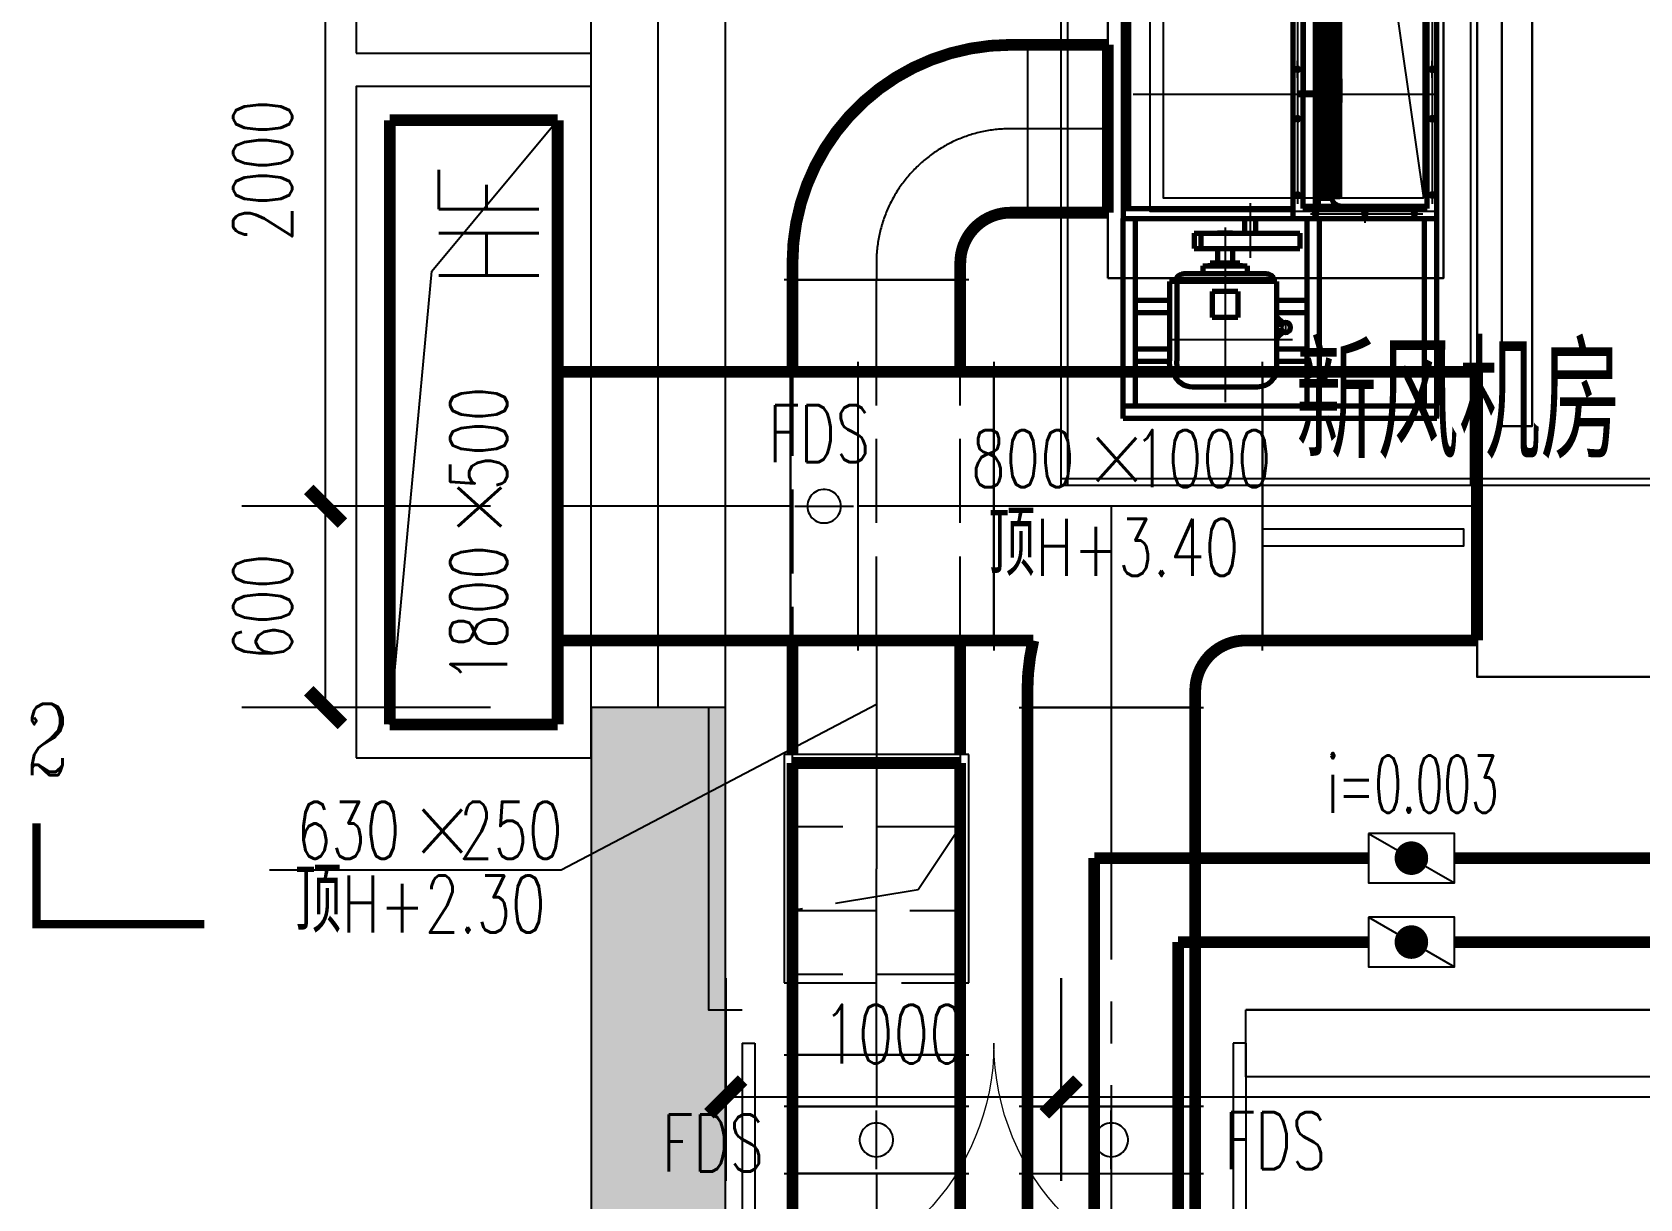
# Model space of a CAD drawing. Extents: x -778003 to -147913, y -2164908 to -814216.
# Drawn here: x -419027 to -414237, y -1284298 to -1280822 of the extents above; entities that cross this region are included whole.
import ezdxf

# ---------------------------------------------------------------- set-up
doc = ezdxf.new("R2010")
doc.units = 0
doc.header["$LTSCALE"] = 1000
doc.header["$MEASUREMENT"] = 0
for name, pattern in [('ACISOTGL', [3, 2, -1]), ('CENTER2', [1.125, 0.75, -0.125, 0.125, -0.125]), ('DASH', [0.35, 0.25, -0.1]), ('EB_DASHDOT', [39, 30, -3, 3, -3])]:
    doc.linetypes.add(name, pattern=pattern)
doc.layers.get('0').update_dxf_attribs({"linetype": 'CONTINUOUS'})
for name, color, linetype in [('00-风量计算', 6, 'CONTINUOUS'), ('02-TEXT_房间', 7, 'CONTINUOUS'), ('A-TECH_结构', 21, 'CONTINUOUS'), ('A_STR-砌块墙', 121, 'CONTINUOUS'), ('DIM-空冷热供水', 3, 'CONTINUOUS'), ('DOOR_FIRE', 220, 'CONTINUOUS'), ('DUCT-回风中心线', 5, 'CENTER2'), ('DUCT-回风标注', 3, 'CONTINUOUS'), ('DUCT-回风法兰', 2, 'CONTINUOUS'), ('DUCT-回风管', 6, 'CONTINUOUS'), ('DUCT-回风管立管', 6, 'CONTINUOUS'), ('DUCT-回风管端线', 2, 'CONTINUOUS'), ('DUCT-回风阀门', 7, 'CONTINUOUS'), ('DUCT-新风中心线', 5, 'CENTER2'), ('DUCT-新风标注', 3, 'CONTINUOUS'), ('DUCT-新风法兰', 2, 'CONTINUOUS'), ('DUCT-新风管', 3, 'CONTINUOUS'), ('DUCT-新风管端线', 2, 'CONTINUOUS'), ('DUCT-新风阀门', 7, 'CONTINUOUS'), ('EQ-空气机组', 7, 'CONTINUOUS'), ('H-公共文字', 7, 'CONTINUOUS'), ('Hvac-Hide', 8, 'DASH'), ('PIPE-空冷（热）供水', 3, 'CONTINUOUS'), ('PIPE-空冷（热）回水', 2, 'DASH'), ('TH_DIM', 3, 'CONTINUOUS'), ('VALVE-空冷热供水', 7, 'CONTINUOUS'), ('VALVE-空冷热回水', 7, 'CONTINUOUS'), ('静压箱', 7, 'CONTINUOUS')]:
    doc.layers.add(name, color=color, linetype=linetype)
for name, color, linetype, lineweight in [('CAXA0', 7, 'CONTINUOUS', 70), ('CAXA1', 1, 'EB_DASHDOT', 25), ('粗实线层', 7, 'CONTINUOUS', 30), ('细实线层', 5, 'CONTINUOUS', 15)]:
    doc.layers.add(name, color=color, linetype=linetype, lineweight=lineweight)
doc.styles.add('_TCH_DIM', font='SIMPLEX', dxfattribs={"bigfont": 'GBCBIG'})
doc.styles.add('_TCH_DIM_T3', font='SIMPLEX', dxfattribs={"width": 0.705882, "bigfont": 'GBCBIG'})
doc.styles.add('_TCH_LABEL', font='COMPLEX', dxfattribs={"bigfont": 'GBCBIG'})
doc.styles.add('_TCH_SPACE', font='SIMPLEX', dxfattribs={"bigfont": 'GBCBIG'})
doc.styles.add('_THVAC_DIM', font='SIMPLEX', dxfattribs={"width": 0.8, "height": 3.5, "bigfont": 'HZTXT'})
doc.dimstyles.new('_TCH_ARCH&&100', dxfattribs={"dimtxt": 297.5, "dimasz": 100, "dimexe": 250, "dimexo": 300, "dimgap": 126.25, "dimtad": 1, "dimdec": 0, "dimzin": 0, "dimdsep": 46, "dimtxsty": '_TCH_DIM_T3', "dimblk": 'ARCHTICK', "dimcen": 0.09, "dimclrt": 7, "dimazin": 2, "dimtfac": 1, "dimtdec": 0, "dimtix": 1, "dimtmove": 2, "dimatfit": 3, "dimfxl": 0, "dimtolj": 1, "dimtzin": 0, "dimarcsym": 0})

# ---------------------------------------------------------------- blocks, each defined once
blk = doc.blocks.new('$DorLib2D$00000002')
for p, q in [((-0.5, 0), (-0.5, 0.4875)), ((-0.475, 0.4875), (-0.5, 0.4875)), ((-0.475, 0), (-0.475, 0.4875)), ((0.475, 0), (0.475, 0.4875)), ((0.475, 0.4875), (0.5, 0.4875)), ((0.5, 0), (0.5, 0.4875)), ((-0.5, 0), (-0.475, 0)), ((0.5, 0), (0.475, 0))]:
    blk.add_line(p, q)
at = {"lineweight": 13}
for centre, start, end in [((-0.4875, 0), 0, 88.5307), ((0.4875, 0), 91.4693, 180)]:
    blk.add_arc(centre, 0.4875, start, end, dxfattribs=at)
blk = doc.blocks.new('A$C3E7E231D')
h = blk.add_hatch(color=16)
h.dxf.hatch_style = 1
h.paths.add_polyline_path([(-8000, -8544.6), (-7600, -8544.6), (-7600, -5644.6), (-8000, -5644.6)])
edge = h.paths.add_edge_path()
edge.add_line((-9066.4, -744.6), (-7600, -744.6))
edge.add_line((-7600, -744.6), (-7600, -2444.6))
edge.add_line((-7600, -2444.6), (-8000, -2444.6))
edge.add_line((-8000, -2444.6), (-8000, -1144.6))
edge.add_line((-8000, -1144.6), (-9066.4, -1144.6))
edge.add_line((-9066.4, -1144.6), (-9066.4, -744.6))
at = {"color": 141}
for points in [[(-6050, -6544.6), (0, -6544.6), (0, 0), (-7650, -219.7), (-7650, -2444.6)], [(-7650, -5644.6), (-7650, -6544.6), (-7550, -6544.6)]]:
    blk.add_lwpolyline(points, dxfattribs=at)
blk.add_lwpolyline([(-8000, -8544.6), (-7600, -8544.6), (-7600, -5644.6), (-8000, -5644.6)], close=True, dxfattribs=at)
at = {"layer": 'A-TECH_结构'}
for points in [[(-8700, -3694.6), (-8000, -3694.6), (-8000, -1144.6), (-8700, -1144.6)], [(-8699.9, -5794.6), (-7999.9, -5794.6), (-7999.9, -3794.6), (-8699.9, -3794.6)]]:
    blk.add_lwpolyline(points, close=True, dxfattribs=at)
at = {"layer": 'A_STR-砌块墙'}
for p, q in [((-8000, -5644.6), (-8000, -2444.6)), ((-7600, -5644.6), (-7600, -2444.6)), ((0, -6544.6), (-6050, -6544.6)), ((-6050, -6744.6), (-6050, -6544.6)), ((0, -6744.6), (-6050, -6744.6))]:
    blk.add_line(p, q, dxfattribs=at)
at = {"layer": 'A_STR-砌块墙', "color": 46}
blk.add_line((-7800, -5644.6), (-7800, -2444.6), dxfattribs=at)
at = {"layer": 'DOOR_FIRE', "xscale": -1500, "yscale": 1500, "zscale": -1500, "rotation": 180.0000000431111}
blk.add_blockref('$DorLib2D$00000002', (-6800, -6644.6), dxfattribs=at)
at = {"layer": '02-TEXT_房间', "style": '_TCH_SPACE', "width": 0.705882}
blk.add_text('HF', height=297.5, rotation=90, dxfattribs=at).set_placement((-8156.4, -4393.4))
at = {"layer": '02-TEXT_房间', "style": '_TCH_SPACE'}
blk.add_text('新风机房', height=337.59, dxfattribs=at).set_placement((-5901.6, -4903.3))
blk = doc.blocks.new('A$C1B5F37FD')
for p, q in [((-4480, 0), (-4480, -2140)), ((-4480, 0), (-4460, 0)), ((-4460, 0), (-4460, -2140)), ((-4460, -20), (-4460, 0)), ((-4460, 0), (-4060, 0)), ((-4060, -20), (-4060, 0)), ((-4060, -20), (-4060, 0)), ((-4060, 0), (-3360, 0)), ((-3360, -20), (-3360, 0)), ((-3360, -20), (-3360, 0)), ((-3360, 0), (-2860, 0)), ((-2860, -20), (-2860, 0)), ((-2860, -20), (-2860, 0)), ((-2860, 0), (-2460, 0)), ((-2460, -20), (-2460, 0)), ((-2460, 0), (-2460, -2140)), ((-2460, 0), (-2440, 0)), ((-2440, 0), (-2440, -2140)), ((-2440, 0), (-2440, -2140)), ((-2440, 0), (-2420, 0)), ((-2420, 0), (-2420, -2140)), ((-2420, -20), (-2420, 0)), ((-2420, 0), (-1220, 0)), ((-1220, -20), (-1220, 0)), ((-1220, -20), (-1220, 0)), ((-1220, 0), (-20, 0)), ((-20, -20), (-20, 0)), ((-20, 0), (-20, -2140)), ((-20, 0), (0, 0)), ((0, 0), (0, -2140)), ((-4480, -20), (-4460, -20)), ((-4460, -20), (-4060, -20)), ((-4384, -25), (-4430, -518)), ((-4384, -518), (-4430, -25)), ((-4060, -20), (-3360, -20)), ((-3910, -63.4), (-3910, -25)), ((-3910, -25), (-3668.4, -25)), ((-3668.4, -25), (-3668.4, -63.4)), ((-3360, -20), (-2860, -20)), ((-2860, -20), (-2460, -20)), ((-2460, -20), (-2440, -20)), ((-2440, -20), (-2420, -20)), ((-2420, -20), (-1220, -20)), ((-1220, -20), (-20, -20)), ((-20, -20), (0, -20)), ((-3668.4, -63.4), (-3910, -2074.6)), ((-3668.4, -2074.6), (-3910, -63.4)), ((-2324.7, -1963), (-2324.7, -48)), ((-2324.7, -73), (-2164.7, -73)), ((-2164.7, -73), (-2324.7, -1938)), ((-2164.7, -1938), (-2324.7, -73)), ((-2164.7, -1963), (-2164.7, -48)), ((-2164.7, -1963), (-2164.7, -48)), ((-1950.4, -165.5), (-2003.8, -118.4)), ((-1950.4, -165.5), (-2025.7, -165.5)), ((-1950.4, -165.5), (-2003.8, -212.5)), ((-4384, -518), (-4430, -1011)), ((-4384, -1011), (-4430, -518)), ((-4384, -1011), (-4430, -1504)), ((-4384, -1504), (-4430, -1011)), ((-4384, -1504), (-4430, -1997)), ((-4384, -1997), (-4430, -1504)), ((-2324.7, -1938), (-2164.7, -1938)), ((-2295.1, -1938), (-2295.1, -2048.9)), ((-2276.9, -1938), (-2276.9, -2048.9)), ((-2212.5, -1938), (-2212.5, -2048.9)), ((-2194.3, -1938), (-2194.3, -2048.9)), ((-3910, -2074.6), (-3910, -2113)), ((-3668.4, -2113), (-3668.4, -2074.6)), ((-2309, -2070), (-2309, -2240)), ((-2263, -2070), (-2263, -2240)), ((-2226.4, -2070), (-2226.4, -2240)), ((-2180.4, -2070), (-2180.4, -2240)), ((-4480, -2120), (-4460, -2120)), ((-4480, -2140), (-4460, -2140)), ((-4460, -2120), (-4060, -2120)), ((-4460, -2120), (-4460, -2140)), ((-4460, -2140), (-4060, -2140)), ((-4060, -2120), (-4060, -2140)), ((-4060, -2120), (-3360, -2120)), ((-4060, -2120), (-4060, -2140)), ((-4060, -2140), (-3360, -2140)), ((-3910, -2113), (-3668.4, -2113)), ((-3360, -2120), (-3360, -2140)), ((-3360, -2120), (-2860, -2120)), ((-3360, -2120), (-3360, -2140)), ((-3360, -2140), (-2860, -2140)), ((-2860, -2120), (-2860, -2140)), ((-2860, -2120), (-2460, -2120)), ((-2860, -2120), (-2860, -2140)), ((-2860, -2140), (-2460, -2140)), ((-2460, -2120), (-2460, -2140)), ((-2460, -2120), (-2440, -2120)), ((-2460, -2140), (-2440, -2140)), ((-2440, -2120), (-2420, -2120)), ((-2440, -2140), (-2420, -2140)), ((-2420, -2120), (-1220, -2120)), ((-2420, -2120), (-2420, -2140)), ((-2420, -2140), (-1220, -2140)), ((-1220, -2120), (-1220, -2140)), ((-1220, -2120), (-20, -2120)), ((-1220, -2120), (-1220, -2140)), ((-1220, -2140), (-20, -2140)), ((-20, -2120), (-20, -2140)), ((-20, -2120), (0, -2120)), ((-20, -2140), (0, -2140)), ((-2309, -2240), (-2263, -2240)), ((-2226.4, -2240), (-2180.4, -2240))]:
    blk.add_line(p, q)
at = {"linetype": 'ACISOTGL', "ltscale": 80}
for p, q in [((-4460, -20), (-4460, -2120)), ((-4060, -20), (-4060, -2120)), ((-4060, -20), (-4060, -2120)), ((-3360, -20), (-3360, -2120)), ((-3360, -20), (-3360, -2120)), ((-2860, -20), (-2860, -2120)), ((-2860, -20), (-2860, -2120)), ((-2460, -20), (-2460, -2120)), ((-2420, -20), (-2420, -2120)), ((-1220, -20), (-1220, -2120)), ((-1220, -20), (-1220, -2120)), ((-20, -20), (-20, -2120))]:
    blk.add_line(p, q, dxfattribs=at)
at = {"color": 4}
for p, q in [((-305, -507.5), (-985.1, -621)), ((-985.1, -621), (-1080, -1282.5))]:
    blk.add_line(p, q, dxfattribs=at)
at = {"lineweight": 70}
for p, q in [((-185.3, -603), (-185.3, -1344.4)), ((-201.5, -632.4), (-201.5, -1315)), ((-770.4, -1903.2), (-770.4, -1344.4)), ((-733.6, -1903.2), (-733.6, -1344.4)), ((-222.1, -1903.2), (-222.1, -1344.4)), ((-185.3, -1940), (-185.3, -1344.4)), ((-533.1, -1477.6), (-444.8, -1477.6)), ((-643.5, -1587.3), (-733.6, -1587.3)), ((-643.5, -1624.1), (-733.6, -1624.1)), ((-222.1, -1587.3), (-323.3, -1587.3)), ((-222.1, -1624.1), (-323.3, -1624.1)), ((-733.6, -1733.7), (-643.5, -1733.7)), ((-733.6, -1770.5), (-643.5, -1770.5)), ((-323.3, -1733.7), (-222.1, -1733.7)), ((-323.3, -1770.5), (-222.1, -1770.5)), ((-1120, -1903.2), (-185.3, -1903.2)), ((-1120, -1940), (-185.3, -1940))]:
    blk.add_line(p, q, dxfattribs=at)
for points in [[(-3910, -63.4), (-3668.4, -63.4), (-3668.4, -2074.6), (-3910, -2074.6)], [(-1950.4, -48), (-1893.1, -48), (-1893.1, -1963), (-1950.4, -1963)], [(-2540, -2320), (-2840, -2320), (-2840, -2270), (-2540, -2270)], [(-600, -2320), (-1200, -2320), (-1200, -2270), (-600, -2270)]]:
    blk.add_lwpolyline(points, close=True)
at = {"color": 4}
for points in [[(-1120, -467.5), (-265, -467.5), (-265, -1322.5), (-1120, -1322.5)], [(-1080, -507.5), (-305, -507.5), (-305, -1282.5), (-1080, -1282.5)]]:
    blk.add_lwpolyline(points, close=True, dxfattribs=at)
for centre in [(-2286, -2070), (-2203.4, -2070)]:
    blk.add_circle(centre, 23)
blk.add_point((-3110, -1070))
at = {"layer": 'CAXA0', "linetype": 'Continuous', "lineweight": 70}
for p, q in [((-580.9, -571.3), (-580.9, -603)), ((-580.9, -571.3), (-547.8, -571.3)), ((-547.8, -571.3), (-547.8, -603)), ((-185.3, -603), (-690.9, -603)), ((-185.3, -632.4), (-185.3, -603)), ((-1090.6, -639.8), (-720.4, -639.8)), ((-830.8, -928.7), (-830.8, -998.5)), ((-720.4, -1307.6), (-1090.6, -1307.6)), ((-417, -1387.8), (-711.7, -1387.8)), ((-711.7, -1387.8), (-711.7, -1434.2)), ((-185.3, -1344.4), (-690.9, -1344.4)), ((-581.1, -1387.8), (-581.1, -1344.4)), ((-396.9, -1387.8), (-580.9, -1387.8)), ((-547.9, -1387.8), (-547.9, -1344.4)), ((-417, -1387.8), (-417, -1434.2)), ((-396.9, -1387.8), (-396.9, -1434.2)), ((-417, -1434.2), (-711.7, -1434.2)), ((-396.9, -1434.2), (-580.9, -1434.2)), ((-345.4, -1558.1), (-345.4, -1569.2)), ((-323.3, -1558.1), (-323.3, -1569.2)), ((-345.4, -1779.8), (-345.4, -1768.7)), ((-323.3, -1779.8), (-323.3, -1768.7))]:
    blk.add_line(p, q, dxfattribs=at)
at = {"layer": 'CAXA0'}
for p, q in [((-1120, -603), (-690.9, -603)), ((-690.9, -603), (-690.9, -1344.4)), ((-1090.6, -1315), (-1090.6, -632.4)), ((-1090.6, -632.4), (-720.4, -632.4)), ((-830.8, -667.4), (-767.6, -667.4)), ((-830.8, -1280), (-830.8, -667.4)), ((-806.9, -662.8), (-767.6, -662.8)), ((-767.6, -1307.6), (-767.6, -639.8)), ((-758, -1307.6), (-758, -639.8)), ((-721.9, -636.7), (-721.9, -971.2)), ((-720.4, -632.4), (-720.4, -1315)), ((-690.9, -632.4), (-185.3, -632.4)), ((-830.8, -672.4), (-767.6, -672.4)), ((-826.7, -672.4), (-826.7, -971.2)), ((-819.6, -672.4), (-819.6, -971.2)), ((-812.3, -672.4), (-812.3, -971.2)), ((-801.7, -672.4), (-801.7, -971.2)), ((-789, -672.4), (-789, -971.2)), ((-774.4, -672.4), (-774.4, -971.2)), ((-830.8, -971.2), (-702.7, -971.2)), ((-830.8, -976.1), (-702.7, -976.1)), ((-826.7, -1275), (-826.7, -976.1)), ((-819.6, -1275), (-819.6, -976.1)), ((-812.3, -1275), (-812.3, -976.1)), ((-801.7, -1275), (-801.7, -976.1)), ((-789, -1275), (-789, -976.1)), ((-774.4, -1275), (-774.4, -976.1)), ((-721.9, -1309.2), (-721.9, -976.1)), ((-830.8, -1275), (-767.6, -1275)), ((-830.8, -1280), (-767.6, -1280)), ((-806.9, -1284.6), (-767.6, -1284.6)), ((-720.4, -1315), (-1090.6, -1315)), ((-185.3, -1315), (-690.9, -1315)), ((-690.9, -1344.4), (-1120, -1344.4)), ((-511, -1387.8), (-466.8, -1387.8))]:
    blk.add_line(p, q, dxfattribs=at)
at = {"layer": 'CAXA0', "lineweight": 70}
for p, q in [((-1120, -1940), (-1120, -603)), ((-1083.2, -1903.2), (-1083.2, -1344.4)), ((-511, -1434.2), (-511, -1477.6)), ((-466.8, -1434.2), (-466.8, -1477.6)), ((-533.1, -1477.6), (-533.1, -1485.4)), ((-444.8, -1477.6), (-444.8, -1485.4)), ((-643.5, -1532.4), (-323.3, -1532.4)), ((-643.5, -1788.5), (-643.5, -1532.4)), ((-612.2, -1508.9), (-365.6, -1508.9)), ((-422.7, -1485.4), (-555.1, -1485.4)), ((-555.1, -1485.4), (-555.1, -1508.9)), ((-422.7, -1485.4), (-422.7, -1508.9)), ((-345.4, -1532.4), (-345.4, -1558.1)), ((-323.3, -1532.4), (-323.3, -1558.1)), ((-527.5, -1562), (-450.3, -1562)), ((-527.5, -1562), (-527.5, -1639.3)), ((-450.3, -1562), (-450.3, -1639.3)), ((-345.4, -1569.2), (-345.4, -1768.7)), ((-323.3, -1569.2), (-323.3, -1768.7)), ((-661.9, -1656.2), (-643.5, -1638)), ((-527.5, -1639.3), (-450.3, -1639.3)), ((-661.9, -1681.7), (-643.5, -1699.9)), ((-643.5, -1801.6), (-345.4, -1801.6)), ((-345.4, -1779.8), (-345.4, -1808.4)), ((-345.4, -1808.4), (-323.3, -1808.4)), ((-323.3, -1779.8), (-323.3, -1808.4)), ((-585.5, -1846.5), (-392.3, -1846.5))]:
    blk.add_line(p, q, dxfattribs=at)
at = {"layer": 'CAXA0', "linetype": 'Continuous', "lineweight": 50}
blk.add_line((-185.3, -1344.4), (-185.3, -1315), dxfattribs=at)
at = {"layer": 'CAXA0', "linetype": 'Continuous', "lineweight": 70}
for centre in [(-1052.7, -616.2), (-905.5, -616.2), (-758.3, -616.2), (-1106, -672.9), (-704.9, -672.9), (-1106, -900.1), (-704.9, -900.1), (-1106, -1047.3), (-704.9, -1047.3), (-1106, -1274.5), (-704.9, -1274.5), (-1052.7, -1331.1), (-905.5, -1331.1), (-758.3, -1331.1)]:
    blk.add_circle(centre, 3.68, dxfattribs=at)
at = {"layer": 'CAXA0', "lineweight": 70}
blk.add_circle((-669.2, -1669), 14.7, dxfattribs=at)
at = {"layer": 'CAXA0'}
for centre, start, end in [((-835.4, -668.5), 11.29, 81.1573), ((-835.4, -1278.9), 278.8427, 348.71)]:
    blk.add_arc(centre, 29.1, start, end, dxfattribs=at)
at = {"layer": 'CAXA0', "lineweight": 70}
for centre, radius, start, end in [((-612.2, -1532.4), 23.5, 90, 180), ((-365.6, -1532.4), 23.5, 0, 90), ((-585.5, -1788.5), 58, 180, 270), ((-392.3, -1788.5), 58, 270, 339.9798)]:
    blk.add_arc(centre, radius, start, end, dxfattribs=at)
at = {"layer": 'CAXA1', "linetype": 'EB_DASHDOT', "lineweight": 25}
for p, q in [((-564.3, -546.2), (-564.3, -637.7)), ((-1078.4, -616.2), (-776.3, -616.2)), ((-1052.7, -634.6), (-1052.7, -597.8)), ((-1052.7, -632.4), (-1052.7, -603)), ((-931.2, -616.2), (-879.7, -616.2)), ((-923.9, -616.2), (-887.1, -616.2)), ((-905.5, -642), (-905.5, -590.5)), ((-905.5, -634.6), (-905.5, -597.8)), ((-905.5, -639.8), (-905.5, -600.8)), ((-732.5, -616.2), (-784, -616.2)), ((-758.3, -632.4), (-758.3, -597.8)), ((-758.3, -642), (-758.3, -603)), ((-1106, -698.7), (-1106, -647.1)), ((-1106, -691.3), (-1106, -654.5)), ((-704.9, -698.7), (-704.9, -647.1)), ((-704.9, -691.3), (-704.9, -654.5)), ((-1124.4, -672.9), (-1087.6, -672.9)), ((-1124.4, -672.9), (-1087.6, -672.9)), ((-1120, -672.9), (-1090.6, -672.9)), ((-1117.4, -672.9), (-1093, -672.9)), ((-1106, -696.5), (-1106, -1300.2)), ((-686.5, -672.9), (-723.3, -672.9)), ((-686.5, -672.9), (-723.3, -672.9)), ((-690.9, -672.9), (-720.4, -672.9)), ((-693.5, -672.9), (-718, -672.9)), ((-704.9, -696.5), (-704.9, -1300.2)), ((-1124.4, -900.1), (-1087.6, -900.1)), ((-1124.4, -900.1), (-1087.6, -900.1)), ((-1117.4, -900.1), (-1093, -900.1)), ((-1106, -925.8), (-1106, -874.3)), ((-1106, -925.8), (-1106, -874.3)), ((-1106, -918.5), (-1106, -881.7)), ((-1106, -918.5), (-1106, -881.7)), ((-686.5, -900.1), (-723.3, -900.1)), ((-686.5, -900.1), (-723.3, -900.1)), ((-693.5, -900.1), (-718, -900.1)), ((-704.9, -925.8), (-704.9, -874.3)), ((-704.9, -925.8), (-704.9, -874.3)), ((-704.9, -918.5), (-704.9, -881.7)), ((-704.9, -918.5), (-704.9, -881.7)), ((-215.3, -973.7), (-1122.2, -973.7)), ((-836, -973.7), (-788.5, -973.7)), ((-1124.4, -1047.3), (-1087.6, -1047.3)), ((-1117.4, -1047.3), (-1093, -1047.3)), ((-1106, -1021.5), (-1106, -1073)), ((-1106, -1028.9), (-1106, -1065.7)), ((-686.5, -1047.3), (-723.3, -1047.3)), ((-693.5, -1047.3), (-718, -1047.3)), ((-704.9, -1021.5), (-704.9, -1073)), ((-704.9, -1028.9), (-704.9, -1065.7)), ((-1124.4, -1274.5), (-1087.6, -1274.5)), ((-1117.4, -1274.5), (-1093, -1274.5)), ((-1106, -1256.1), (-1106, -1292.9)), ((-686.5, -1274.5), (-723.3, -1274.5)), ((-693.5, -1274.5), (-718, -1274.5)), ((-704.9, -1256.1), (-704.9, -1292.9)), ((-1078.4, -1331.1), (-743.6, -1331.1)), ((-1071.1, -1331.1), (-1034.3, -1331.1)), ((-1052.7, -1312.7), (-1052.7, -1349.5)), ((-1052.7, -1315), (-1052.7, -1344.4)), ((-931.2, -1331.1), (-879.7, -1331.1)), ((-923.9, -1331.1), (-887.1, -1331.1)), ((-905.5, -1305.4), (-905.5, -1356.9)), ((-905.5, -1346.6), (-905.5, -1307.6)), ((-905.5, -1312.7), (-905.5, -1349.5)), ((-758.3, -1312.7), (-758.3, -1349.5)), ((-758.3, -1315), (-758.3, -1344.4))]:
    blk.add_line(p, q, dxfattribs=at)
at = {"layer": 'CAXA1', "linetype": 'EB_DASHDOT'}
blk.add_line((-564.3, -1461.9), (-564.3, -1298.9), dxfattribs=at)
at = {"layer": 'CAXA1'}
for p, q in [((-488.9, -1371.2), (-488.9, -1891.1)), ((-669.2, -1646.9), (-669.2, -1691)), ((-689.8, -1705.7), (-319.6, -1705.7))]:
    blk.add_line(p, q, dxfattribs=at)
at = {"layer": '粗实线层'}
for p, q in [((-4530, -40), (-4530, -2095)), ((-4480, -40), (-4480, -2095)), ((-4480, -80), (-4530, -80)), ((-3041, -998.4), (-3051.4, -998.9)), ((-3051.4, -998.9), (-3045.2, -1031)), ((-3041, -998.4), (-3045.2, -1031)), ((-4480, -2055), (-4530, -2055))]:
    blk.add_line(p, q, dxfattribs=at)
for points in [[(-4430, -25), (-4384, -25), (-4384, -518), (-4430, -518)], [(-1404, -48), (-1314, -48), (-1314, -1963), (-1404, -1963)], [(-3280, -105), (-2940, -105), (-2940, -2035), (-3280, -2035)], [(-4430, -518), (-4384, -518), (-4384, -1011), (-4430, -1011)], [(-4430, -1011), (-4384, -1011), (-4384, -1504), (-4430, -1504)], [(-4430, -1504), (-4384, -1504), (-4384, -1997), (-4430, -1997)]]:
    blk.add_lwpolyline(points, close=True, dxfattribs=at)
at = {"layer": '粗实线层', "start_tangent": (0, 1), "end_tangent": (0, 1)}
blk.add_spline([(-3046.2, -998.6), (-3110, -215.7), (-3191.7, -1070), (-3110, -1924.3), (-3044.2, -1070)], degree=3, dxfattribs=at)
at = {"layer": '细实线层', "start_tangent": (0.456298, -0.889827), "end_tangent": (0.595853, -0.803093)}
blk.add_spline([(-1404, -68), (-1384, -88), (-1359, -68), (-1334, -48), (-1314, -68)], degree=3, dxfattribs=at)
blk = doc.blocks.new('_ArchTick')
at = {"color": 0, "linetype": 'ByBlock', "const_width": 0.4}
blk.add_lwpolyline([(-0.5, -0.5), (0.5, 0.5)], dxfattribs=at)
blk = doc.blocks.new('*D106')
at = {"layer": 'TH_DIM', "color": 0, "lineweight": -2}
for p, q in [((-416959.9, -1283640.1), (-416959.9, -1284244.3)), ((-415960.4, -1283640.1), (-415960.4, -1284244.3)), ((-416959.9, -1283994.3), (-415960.4, -1283994.3))]:
    blk.add_line(p, q, dxfattribs=at)
at = {"layer": 'TH_DIM', "color": 0, "lineweight": -2, "xscale": 100, "yscale": 100, "zscale": 100, "rotation": 180}
blk.add_blockref('_ArchTick', (-416959.9, -1283994.3), dxfattribs=at)
at = {"layer": 'TH_DIM', "color": 0, "lineweight": -2, "xscale": 100, "yscale": 100, "zscale": 100}
blk.add_blockref('_ArchTick', (-415960.4, -1283994.3), dxfattribs=at)
at = {"layer": 'TH_DIM', "color": 7, "insert": (-416460.2, -1283806.8), "char_height": 175, "attachment_point": 5, "style": '_TCH_DIM_T3'}
blk.add_mtext('\\A1;1000', dxfattribs=at)
blk = doc.blocks.new('*D107')
at = {"layer": 'TH_DIM', "color": 0, "lineweight": -2}
for p, q in [((-415961.4, -1283640.1), (-415961.4, -1284244.3)), ((-411481.4, -1283640.1), (-411481.4, -1284244.3)), ((-415961.4, -1283994.3), (-411481.4, -1283994.3))]:
    blk.add_line(p, q, dxfattribs=at)
at = {"layer": 'TH_DIM', "color": 0, "lineweight": -2, "xscale": 100, "yscale": 100, "zscale": 100, "rotation": 180}
blk.add_blockref('_ArchTick', (-415961.4, -1283994.3), dxfattribs=at)
at = {"layer": 'TH_DIM', "color": 0, "lineweight": -2, "xscale": 100, "yscale": 100, "zscale": 100}
blk.add_blockref('_ArchTick', (-411481.4, -1283994.3), dxfattribs=at)
at = {"layer": 'TH_DIM', "color": 7, "insert": (-413721.4, -1283806.8), "char_height": 175, "attachment_point": 5, "style": '_TCH_DIM_T3'}
blk.add_mtext('\\A1;4480', dxfattribs=at)
blk = doc.blocks.new('*D109')
at = {"layer": 'TH_DIM', "color": 0, "lineweight": -2}
for p, q in [((-417660.9, -1282234.3), (-418402.2, -1282234.3)), ((-418152.2, -1282834.3), (-418152.2, -1282234.3)), ((-417660.9, -1282834.3), (-418402.2, -1282834.3))]:
    blk.add_line(p, q, dxfattribs=at)
at = {"layer": 'TH_DIM', "color": 0, "lineweight": -2, "xscale": 100, "yscale": 100, "zscale": 100}
for p, rotation in [((-418152.2, -1282234.3), 90), ((-418152.2, -1282834.3), 270)]:
    blk.add_blockref('_ArchTick', p, dxfattribs=dict(at, rotation=rotation))
at = {"layer": 'TH_DIM', "color": 7, "insert": (-418339.7, -1282534.3), "char_height": 175, "attachment_point": 5, "rotation": 90, "style": '_TCH_DIM_T3'}
blk.add_mtext('\\A1;600', dxfattribs=at)
blk = doc.blocks.new('*D110')
at = {"layer": 'TH_DIM', "color": 0, "lineweight": -2}
for p, q in [((-417660.9, -1280233.8), (-418402.2, -1280233.8)), ((-418152.2, -1282234.3), (-418152.2, -1280233.8)), ((-417660.9, -1282234.3), (-418402.2, -1282234.3))]:
    blk.add_line(p, q, dxfattribs=at)
at = {"layer": 'TH_DIM', "color": 0, "lineweight": -2, "xscale": 100, "yscale": 100, "zscale": 100}
for p, rotation in [((-418152.2, -1280233.8), 90), ((-418152.2, -1282234.3), 270)]:
    blk.add_blockref('_ArchTick', p, dxfattribs=dict(at, rotation=rotation))
at = {"layer": 'TH_DIM', "color": 7, "insert": (-418339.7, -1281234), "char_height": 175, "attachment_point": 5, "rotation": 90, "style": '_TCH_DIM_T3'}
blk.add_mtext('\\A1;2000', dxfattribs=at)
blk = doc.blocks.new('$VALVE$00000898')
blk.add_lwpolyline([(128, 73.9), (-128, -73.9), (-128, 73.9)], close=True)
blk.add_lwpolyline([(128, 73.9), (128, -73.9), (-128, -73.9)])
at = {"const_width": 50}
blk.add_lwpolyline([(0, 25, -1), (0, -25, -1)], format="xyb", close=True, dxfattribs=at)
for p in [(-128, 0), (128, 0)]:
    blk.add_point(p)

msp = doc.modelspace()

# ---------------------------------------------------------------- linework, layer by layer
msp.add_line((-417450.9, -1283317.3), (-416511.3, -1282824.5))
at = {"layer": 'DIM-空冷热供水'}
msp.add_lwpolyline([(-414362.2, -1283181.3, 0, 0, 0), (-415233.7, -1283181.3, 53.3, 0, 0), (-415433.7, -1283181.3, 0, 0, 0)], format="xyseb", dxfattribs=at)
at = {"layer": 'DUCT-回风中心线'}
for p, q in [((-416767.2, -1282234.3), (-417460.9, -1282234.3)), ((-416161.5, -1282234.3), (-416566.8, -1282234.3)), ((-415811.3, -1282234.3), (-416161.3, -1282234.3)), ((-415361.3, -1282234.3), (-415811.3, -1282234.3)), ((-415811.3, -1282234.3), (-415811.3, -1282834.3)), ((-414721.8, -1282234.3), (-415361.1, -1282234.3)), ((-415811.3, -1282834.5), (-415811.3, -1285428.1))]:
    msp.add_line(p, q, dxfattribs=at)
at = {"layer": 'DUCT-回风法兰'}
for p, q in [((-416767.1, -1281804.3), (-416767.1, -1282664.3)), ((-416566.9, -1281804.3), (-416566.9, -1282664.3)), ((-416161.4, -1281804.3), (-416161.4, -1282664.3)), ((-415361.2, -1282664.3), (-415361.2, -1281804.3)), ((-416086.3, -1282834.4), (-415536.3, -1282834.4)), ((-416086.3, -1284022.1), (-415536.3, -1284022.1)), ((-416086.3, -1284222.3), (-415536.3, -1284222.3))]:
    msp.add_line(p, q, dxfattribs=at)
at = {"layer": 'DUCT-回风管', "const_width": 35}
for points in [[(-416767.2, -1281834.3), (-417460.9, -1281834.3)], [(-417460.9, -1281834.3), (-417460.9, -1282634.3)], [(-416767, -1281834.3), (-416567, -1281834.3)], [(-416161.5, -1281834.3), (-416566.8, -1281834.3)], [(-416161.3, -1281834.3), (-415411.3, -1281834.3)], [(-415411.3, -1281834.3), (-415361.3, -1281834.3)], [(-414721.8, -1281834.3), (-415361.1, -1281834.3)], [(-414721.8, -1282634.3), (-414721.8, -1281834.3)], [(-417460.9, -1282634.3), (-416767.2, -1282634.3)], [(-416567, -1282634.3), (-416767, -1282634.3)], [(-416566.8, -1282634.3), (-416161.5, -1282634.3)], [(-416043.7, -1282634.3), (-416161.3, -1282634.3)], [(-415361.3, -1282634.3), (-415411.3, -1282634.3)], [(-415361.1, -1282634.3), (-414721.8, -1282634.3)], [(-416061.3, -1282834.3), (-416061.3, -1282784.3)], [(-415561.3, -1282784.3), (-415561.3, -1282834.3)], [(-416061.3, -1282834.5), (-416061.3, -1285428.1)], [(-415561.3, -1285428.1), (-415561.3, -1282834.5)], [(-416061.3, -1284222.2), (-416061.3, -1284022.2)], [(-415561.3, -1284022.2), (-415561.3, -1284222.2)]]:
    msp.add_lwpolyline(points, dxfattribs=at)
msp.add_lwpolyline([(-415411.3, -1282634.3, 0.414214), (-415561.3, -1282784.3)], format="xyb", dxfattribs=at)
at = {"layer": 'DUCT-回风管', "extrusion": (0, 0, -1), "const_width": 35}
msp.add_lwpolyline([(416061.3, -1282784.3, 0.058283), (416043.7, -1282634.3)], format="xyb", dxfattribs=at)
at = {"layer": 'DUCT-回风管立管', "const_width": 35}
for points in [[(-417460.9, -1281084.3), (-417960.9, -1281084.3)], [(-417960.9, -1281084.3), (-417960.9, -1282884.3)], [(-417460.9, -1282884.3), (-417460.9, -1281084.3)], [(-417960.9, -1282884.3), (-417460.9, -1282884.3)]]:
    msp.add_lwpolyline(points, dxfattribs=at)
at = {"layer": 'DUCT-回风管端线'}
for p, q in [((-417835.9, -1281534.3), (-417460.9, -1281084.3)), ((-417960.9, -1282884.3), (-417835.9, -1281534.3)), ((-416767.2, -1282634.3), (-416767.2, -1281834.3)), ((-416767, -1281834.3), (-416767, -1282634.3)), ((-416567, -1281834.3), (-416567, -1282634.3)), ((-416566.8, -1281834.3), (-416566.8, -1282634.3)), ((-416161.5, -1282634.3), (-416161.5, -1281834.3)), ((-416161.3, -1282634.3), (-416161.3, -1281834.3)), ((-415361.3, -1281834.3), (-415361.3, -1282634.3)), ((-415361.1, -1281834.3), (-415361.1, -1282634.3)), ((-415561.3, -1282834.3), (-416061.3, -1282834.3)), ((-415561.3, -1282834.5), (-416061.3, -1282834.5)), ((-416061.3, -1284022.2), (-415561.3, -1284022.2)), ((-416061.3, -1284222.2), (-415561.3, -1284222.2))]:
    msp.add_line(p, q, dxfattribs=at)
at = {"layer": 'DUCT-回风阀门'}
for p, q in [((-416698.9, -1282195.7), (-416703.5, -1282200)), ((-416693.8, -1282192), (-416698.9, -1282195.7)), ((-416688.3, -1282189), (-416693.8, -1282192)), ((-416682.5, -1282186.7), (-416688.3, -1282189)), ((-416676.4, -1282185.1), (-416682.5, -1282186.7)), ((-416670.2, -1282184.4), (-416676.4, -1282185.1)), ((-416663.9, -1282184.4), (-416670.2, -1282184.4)), ((-416657.7, -1282185.1), (-416663.9, -1282184.4)), ((-416651.6, -1282186.7), (-416657.7, -1282185.1)), ((-416645.7, -1282189), (-416651.6, -1282186.7)), ((-416640.2, -1282192), (-416645.7, -1282189)), ((-416635.1, -1282195.7), (-416640.2, -1282192)), ((-416630.6, -1282200), (-416635.1, -1282195.7)), ((-416754.5, -1282234.3), (-416579.5, -1282234.3)), ((-416716.6, -1282228), (-416717, -1282234.3)), ((-416717, -1282234.3), (-416716.6, -1282240.5)), ((-416715.5, -1282221.8), (-416716.6, -1282228)), ((-416716.6, -1282240.5), (-416715.5, -1282246.7)), ((-416713.5, -1282215.8), (-416715.5, -1282221.8)), ((-416710.8, -1282210.2), (-416713.5, -1282215.8)), ((-416707.5, -1282204.9), (-416710.8, -1282210.2)), ((-416703.5, -1282200), (-416707.5, -1282204.9)), ((-416626.6, -1282204.9), (-416630.6, -1282200)), ((-416623.2, -1282210.2), (-416626.6, -1282204.9)), ((-416620.5, -1282215.8), (-416623.2, -1282210.2)), ((-416618.6, -1282221.8), (-416620.5, -1282215.8)), ((-416617.4, -1282228), (-416618.6, -1282221.8)), ((-416618.6, -1282246.7), (-416617.4, -1282240.5)), ((-416617, -1282234.3), (-416617.4, -1282228)), ((-416617.4, -1282240.5), (-416617, -1282234.3)), ((-416715.5, -1282246.7), (-416713.5, -1282252.7)), ((-416713.5, -1282252.7), (-416710.8, -1282258.3)), ((-416710.8, -1282258.3), (-416707.5, -1282263.6)), ((-416707.5, -1282263.6), (-416703.5, -1282268.5)), ((-416703.5, -1282268.5), (-416698.9, -1282272.8)), ((-416698.9, -1282272.8), (-416693.8, -1282276.5)), ((-416693.8, -1282276.5), (-416688.3, -1282279.5)), ((-416688.3, -1282279.5), (-416682.5, -1282281.8)), ((-416682.5, -1282281.8), (-416676.4, -1282283.4)), ((-416676.4, -1282283.4), (-416670.2, -1282284.2)), ((-416670.2, -1282284.2), (-416663.9, -1282284.2)), ((-416663.9, -1282284.2), (-416657.7, -1282283.4)), ((-416657.7, -1282283.4), (-416651.6, -1282281.8)), ((-416651.6, -1282281.8), (-416645.7, -1282279.5)), ((-416645.7, -1282279.5), (-416640.2, -1282276.5)), ((-416640.2, -1282276.5), (-416635.1, -1282272.8)), ((-416635.1, -1282272.8), (-416630.6, -1282268.5)), ((-416630.6, -1282268.5), (-416626.6, -1282263.6)), ((-416626.6, -1282263.6), (-416623.2, -1282258.3)), ((-416623.2, -1282258.3), (-416620.5, -1282252.7)), ((-416620.5, -1282252.7), (-416618.6, -1282246.7)), ((-415811.3, -1284209.7), (-415811.3, -1284034.7)), ((-415858.8, -1284106.7), (-415860.4, -1284112.8)), ((-415856.5, -1284100.9), (-415858.8, -1284106.7)), ((-415853.5, -1284095.4), (-415856.5, -1284100.9)), ((-415849.8, -1284090.3), (-415853.5, -1284095.4)), ((-415845.5, -1284085.7), (-415849.8, -1284090.3)), ((-415840.7, -1284081.7), (-415845.5, -1284085.7)), ((-415835.4, -1284078.3), (-415840.7, -1284081.7)), ((-415829.7, -1284075.7), (-415835.4, -1284078.3)), ((-415823.7, -1284073.7), (-415829.7, -1284075.7)), ((-415817.5, -1284072.6), (-415823.7, -1284073.7)), ((-415811.3, -1284072.2), (-415817.5, -1284072.6)), ((-415805, -1284072.6), (-415811.3, -1284072.2)), ((-415798.8, -1284073.7), (-415805, -1284072.6)), ((-415792.9, -1284075.7), (-415798.8, -1284073.7)), ((-415787.2, -1284078.3), (-415792.9, -1284075.7)), ((-415781.9, -1284081.7), (-415787.2, -1284078.3)), ((-415777, -1284085.7), (-415781.9, -1284081.7)), ((-415772.7, -1284090.3), (-415777, -1284085.7)), ((-415769.1, -1284095.4), (-415772.7, -1284090.3)), ((-415766, -1284100.9), (-415769.1, -1284095.4)), ((-415763.7, -1284106.7), (-415766, -1284100.9)), ((-415762.2, -1284112.8), (-415763.7, -1284106.7)), ((-415860.4, -1284112.8), (-415861.2, -1284119)), ((-415861.2, -1284119), (-415861.2, -1284125.3)), ((-415861.2, -1284125.3), (-415860.4, -1284131.5)), ((-415860.4, -1284131.5), (-415858.8, -1284137.6)), ((-415858.8, -1284137.6), (-415856.5, -1284143.4)), ((-415856.5, -1284143.4), (-415853.5, -1284148.9)), ((-415853.5, -1284148.9), (-415849.8, -1284154)), ((-415849.8, -1284154), (-415845.5, -1284158.6)), ((-415845.5, -1284158.6), (-415840.7, -1284162.6)), ((-415781.9, -1284162.6), (-415777, -1284158.6)), ((-415777, -1284158.6), (-415772.7, -1284154)), ((-415772.7, -1284154), (-415769.1, -1284148.9)), ((-415769.1, -1284148.9), (-415766, -1284143.4)), ((-415766, -1284143.4), (-415763.7, -1284137.6)), ((-415763.7, -1284137.6), (-415762.2, -1284131.5)), ((-415761.4, -1284119), (-415762.2, -1284112.8)), ((-415762.2, -1284131.5), (-415761.4, -1284125.3)), ((-415761.4, -1284125.3), (-415761.4, -1284119)), ((-415840.7, -1284162.6), (-415835.4, -1284166)), ((-415835.4, -1284166), (-415829.7, -1284168.6)), ((-415829.7, -1284168.6), (-415823.7, -1284170.6)), ((-415823.7, -1284170.6), (-415817.5, -1284171.8)), ((-415817.5, -1284171.8), (-415811.3, -1284172.2)), ((-415811.3, -1284172.2), (-415805, -1284171.8)), ((-415805, -1284171.8), (-415798.8, -1284170.6)), ((-415798.8, -1284170.6), (-415792.9, -1284168.6)), ((-415792.9, -1284168.6), (-415787.2, -1284166)), ((-415787.2, -1284166), (-415781.9, -1284162.6))]:
    msp.add_line(p, q, dxfattribs=at)
at = {"layer": 'DUCT-新风中心线'}
for p, q in [((-416061.3, -1281109.8), (-416111.3, -1281109.8)), ((-415821.8, -1281109.8), (-416061.3, -1281109.8)), ((-416511.3, -1281509.8), (-416511.3, -1281559.8)), ((-416511.3, -1281834.3), (-416511.3, -1281559.8)), ((-416511.3, -1282634.3), (-416511.3, -1282974.2)), ((-416511.3, -1283868.2), (-416511.3, -1283314.2)), ((-416511.3, -1283868.4), (-416511.3, -1284022)), ((-416511.3, -1284222.4), (-416511.3, -1285432.2))]:
    msp.add_line(p, q, dxfattribs=at)
msp.add_arc((-416111.3, -1281509.8), 400, 90, 180, dxfattribs=at)
at = {"layer": 'DUCT-新风法兰'}
for p, q in [((-416236.3, -1281559.7), (-416786.3, -1281559.7)), ((-416767, -1282634.1), (-416767.2, -1282634.1)), ((-416566.8, -1282634.1), (-416567, -1282634.1)), ((-416236.3, -1282974.2), (-416786.3, -1282974.2)), ((-416786.3, -1282974.2), (-416786.3, -1283654.2)), ((-416236.3, -1283654.2), (-416236.3, -1282974.2)), ((-416786.3, -1283654.2), (-416761.3, -1283654.2)), ((-416261.3, -1283654.2), (-416236.3, -1283654.2)), ((-416786.3, -1283868.3), (-416236.3, -1283868.3)), ((-416786.3, -1284022.1), (-416236.3, -1284022.1)), ((-416786.3, -1284222.3), (-416236.3, -1284222.3))]:
    msp.add_line(p, q, dxfattribs=at)
at = {"layer": 'DUCT-新风管', "const_width": 35}
for points in [[(-416111.3, -1280859.8, 0.414214), (-416761.3, -1281509.8)], [(-416111.3, -1281359.8, 0.414214), (-416261.3, -1281509.8)]]:
    msp.add_lwpolyline(points, format="xyb", dxfattribs=at)
for points in [[(-416061.3, -1280859.8), (-416111.3, -1280859.8)], [(-415821.8, -1280859.8), (-416061.3, -1280859.8)], [(-415821.8, -1281359.8), (-415821.8, -1280859.8)], [(-416111.3, -1281359.8), (-416061.3, -1281359.8)], [(-416061.3, -1281359.8), (-415821.8, -1281359.8)], [(-416761.3, -1281509.8), (-416761.3, -1281559.8)], [(-416261.3, -1281559.8), (-416261.3, -1281509.8)], [(-416761.3, -1281559.8), (-416761.3, -1281834.3)], [(-416261.3, -1281834.3), (-416261.3, -1281559.8)], [(-416761.3, -1282634.3), (-416761.3, -1282974.2)], [(-416261.3, -1282634.3), (-416261.3, -1282974.2)], [(-416761.3, -1283868.2), (-416761.3, -1282999.2)], [(-416261.3, -1282999.2), (-416761.3, -1282999.2)], [(-416261.3, -1283868.2), (-416261.3, -1282999.2)], [(-416761.3, -1283868.4), (-416761.3, -1284022)], [(-416261.3, -1284022), (-416261.3, -1283868.4)], [(-416761.3, -1284222.2), (-416761.3, -1284022.2)], [(-416261.3, -1284022.2), (-416261.3, -1284222.2)], [(-416761.3, -1284222.4), (-416761.3, -1285432.2)], [(-416261.3, -1285432.2), (-416261.3, -1284222.4)]]:
    msp.add_lwpolyline(points, dxfattribs=at)
at = {"layer": 'DUCT-新风管端线'}
for p, q in [((-416061.3, -1280859.8), (-416061.3, -1281359.8)), ((-416061.3, -1280859.8), (-416061.3, -1281359.8)), ((-416761.3, -1281559.8), (-416261.3, -1281559.8)), ((-416261.3, -1281559.8), (-416761.3, -1281559.8)), ((-416567, -1282634), (-416566.8, -1282634)), ((-416566.8, -1282634.2), (-416567, -1282634.2)), ((-416761.3, -1283868.2), (-416261.3, -1283868.2)), ((-416261.3, -1283868.4), (-416761.3, -1283868.4)), ((-416761.3, -1284022), (-416261.3, -1284022)), ((-416761.3, -1284022.2), (-416261.3, -1284022.2)), ((-416761.3, -1284222.2), (-416261.3, -1284222.2)), ((-416261.3, -1284222.4), (-416761.3, -1284222.4))]:
    msp.add_line(p, q, dxfattribs=at)
at = {"layer": 'DUCT-新风阀门'}
for p, q in [((-416511.3, -1284209.7), (-416511.3, -1284034.7)), ((-416558.8, -1284106.7), (-416560.4, -1284112.8)), ((-416556.5, -1284100.9), (-416558.8, -1284106.7)), ((-416553.5, -1284095.4), (-416556.5, -1284100.9)), ((-416549.8, -1284090.3), (-416553.5, -1284095.4)), ((-416545.5, -1284085.7), (-416549.8, -1284090.3)), ((-416540.7, -1284081.7), (-416545.5, -1284085.7)), ((-416535.4, -1284078.3), (-416540.7, -1284081.7)), ((-416529.7, -1284075.7), (-416535.4, -1284078.3)), ((-416523.7, -1284073.7), (-416529.7, -1284075.7)), ((-416517.5, -1284072.6), (-416523.7, -1284073.7)), ((-416511.3, -1284072.2), (-416517.5, -1284072.6)), ((-416505, -1284072.6), (-416511.3, -1284072.2)), ((-416498.8, -1284073.7), (-416505, -1284072.6)), ((-416492.9, -1284075.7), (-416498.8, -1284073.7)), ((-416487.2, -1284078.3), (-416492.9, -1284075.7)), ((-416481.9, -1284081.7), (-416487.2, -1284078.3)), ((-416477, -1284085.7), (-416481.9, -1284081.7)), ((-416472.7, -1284090.3), (-416477, -1284085.7)), ((-416469.1, -1284095.4), (-416472.7, -1284090.3)), ((-416466, -1284100.9), (-416469.1, -1284095.4)), ((-416463.7, -1284106.7), (-416466, -1284100.9)), ((-416462.2, -1284112.8), (-416463.7, -1284106.7)), ((-416560.4, -1284112.8), (-416561.2, -1284119)), ((-416561.2, -1284119), (-416561.2, -1284125.3)), ((-416561.2, -1284125.3), (-416560.4, -1284131.5)), ((-416560.4, -1284131.5), (-416558.8, -1284137.6)), ((-416558.8, -1284137.6), (-416556.5, -1284143.4)), ((-416556.5, -1284143.4), (-416553.5, -1284148.9)), ((-416553.5, -1284148.9), (-416549.8, -1284154)), ((-416549.8, -1284154), (-416545.5, -1284158.6)), ((-416545.5, -1284158.6), (-416540.7, -1284162.6)), ((-416481.9, -1284162.6), (-416477, -1284158.6)), ((-416477, -1284158.6), (-416472.7, -1284154)), ((-416472.7, -1284154), (-416469.1, -1284148.9)), ((-416469.1, -1284148.9), (-416466, -1284143.4)), ((-416466, -1284143.4), (-416463.7, -1284137.6)), ((-416463.7, -1284137.6), (-416462.2, -1284131.5)), ((-416461.4, -1284119), (-416462.2, -1284112.8)), ((-416462.2, -1284131.5), (-416461.4, -1284125.3)), ((-416461.4, -1284125.3), (-416461.4, -1284119)), ((-416540.7, -1284162.6), (-416535.4, -1284166)), ((-416535.4, -1284166), (-416529.7, -1284168.6)), ((-416529.7, -1284168.6), (-416523.7, -1284170.6)), ((-416523.7, -1284170.6), (-416517.5, -1284171.8)), ((-416517.5, -1284171.8), (-416511.3, -1284172.2)), ((-416511.3, -1284172.2), (-416505, -1284171.8)), ((-416505, -1284171.8), (-416498.8, -1284170.6)), ((-416498.8, -1284170.6), (-416492.9, -1284168.6)), ((-416492.9, -1284168.6), (-416487.2, -1284166)), ((-416487.2, -1284166), (-416481.9, -1284162.6))]:
    msp.add_line(p, q, dxfattribs=at)
at = {"layer": 'H-公共文字'}
msp.add_line((-418319.1, -1283317.3), (-417450.9, -1283317.3), dxfattribs=at)
at = {"layer": 'H-公共文字', "const_width": 25}
msp.add_lwpolyline([(-419013.7, -1283179.2), (-419013.7, -1283479.2), (-418513.7, -1283479.2)], dxfattribs=at)
at = {"layer": 'Hvac-Hide'}
for p, q in [((-416761.3, -1281834.3), (-416761.3, -1282634)), ((-416511.3, -1282634), (-416511.3, -1281834.3)), ((-416261.3, -1282634), (-416261.3, -1281834.3)), ((-416786.3, -1282634.1), (-416767.2, -1282634.1)), ((-416767.2, -1282634.1), (-416786.3, -1282634.1)), ((-416767, -1282634.1), (-416567, -1282634.1)), ((-416567, -1282634.1), (-416767, -1282634.1)), ((-416761.3, -1282634), (-416567, -1282634)), ((-416761.3, -1282634.3), (-416761.3, -1282634.2)), ((-416761.3, -1282634.2), (-416567, -1282634.2)), ((-416566.8, -1282634), (-416261.3, -1282634)), ((-416566.8, -1282634.1), (-416236.3, -1282634.1)), ((-416236.3, -1282634.1), (-416566.8, -1282634.1)), ((-416566.8, -1282634.2), (-416261.3, -1282634.2)), ((-416511.3, -1282634.2), (-416511.3, -1282634.3)), ((-416261.3, -1282634.2), (-416261.3, -1282634.3)), ((-416236.3, -1282634.1), (-416236.3, -1282634.1)), ((-416236.3, -1282974.2), (-416786.3, -1282974.2)), ((-416786.3, -1282974.2), (-416786.3, -1283654.2)), ((-416761.3, -1282999.2), (-416761.3, -1282974.2)), ((-416761.3, -1283629.2), (-416761.3, -1282999.2)), ((-416761.3, -1282999.2), (-416761.3, -1282999.2)), ((-416511.3, -1282974.2), (-416511.3, -1283314.2)), ((-416261.3, -1282974.2), (-416261.3, -1282999.2)), ((-416261.3, -1282999.2), (-416261.3, -1282999.2)), ((-416261.3, -1282999.2), (-416261.3, -1283629.2)), ((-416236.3, -1283654.2), (-416236.3, -1282974.2)), ((-416261.3, -1283189.2), (-416761.3, -1283189.2)), ((-416761.3, -1283189.2), (-416761.3, -1283439.2)), ((-416761.3, -1283439.2), (-416761.3, -1283189.2)), ((-416511.3, -1283189.2), (-416511.3, -1283314.2)), ((-416261.3, -1283189.2), (-416386.3, -1283376.7)), ((-416261.3, -1283439.2), (-416261.3, -1283189.2)), ((-416261.3, -1283189.2), (-416261.3, -1283439.2)), ((-416386.3, -1283376.7), (-416761.3, -1283439.2)), ((-416761.3, -1283439.2), (-416261.3, -1283439.2)), ((-416261.3, -1283629.2), (-416761.3, -1283629.2)), ((-416786.3, -1283654.2), (-416236.3, -1283654.2)), ((-416761.3, -1283654.2), (-416261.3, -1283654.2))]:
    msp.add_line(p, q, dxfattribs=at)
at = {"layer": 'PIPE-空冷（热）供水', "linetype": 'Continuous', "const_width": 35}
for points in [[(-415612.3, -1283532.8), (-415612.3, -1286666.1)], [(-415045.3, -1283532.8), (-415612.3, -1283532.8)], [(-413311.1, -1283532.8), (-414789.3, -1283532.8)]]:
    msp.add_lwpolyline(points, dxfattribs=at)
at = {"layer": 'PIPE-空冷（热）回水', "linetype": 'DASH', "const_width": 35}
for points in [[(-415862.3, -1283282.8), (-415862.3, -1286640.7)], [(-415045.3, -1283282.8), (-415862.3, -1283282.8)], [(-413561.1, -1283282.8), (-414789.3, -1283282.8)]]:
    msp.add_lwpolyline(points, dxfattribs=at)
at = {"layer": '静压箱', "lineweight": 30}
for points in [[(-415821.8, -1281555.3), (-415821.8, -1279755), (-414822, -1279755), (-414822, -1281555.3)], [(-413821.9, -1280042.9), (-413821.9, -1282742.7), (-414721.8, -1282742.7), (-414721.8, -1280042.9)]]:
    msp.add_lwpolyline(points, close=True, dxfattribs=at)

# ---------------------------------------------------------------- block references
at = {"layer": '00-风量计算'}
msp.add_blockref('A$C3E7E231D', (-409361, -1277189.7), dxfattribs=at)
at = {"layer": 'EQ-空气机组', "xscale": -1}
msp.add_blockref('A$C1B5F37FD', (-415961.4, -1280032.8), dxfattribs=at)
at = {"layer": 'VALVE-空冷热供水', "yscale": -1, "rotation": 179.999994292578}
msp.add_blockref('$VALVE$00000898', (-414917.3, -1283282.8), dxfattribs=at)
at = {"layer": 'VALVE-空冷热回水', "yscale": -1, "rotation": 179.9999981015996}
msp.add_blockref('$VALVE$00000898', (-414917.3, -1283532.8), dxfattribs=at)

# ---------------------------------------------------------------- texts
at = {"layer": 'DIM-空冷热供水', "color": 7, "style": '_THVAC_DIM', "width": 0.564706}
msp.add_text('i=0.003', height=170, dxfattribs=at).set_placement((-415167.7, -1283147.4))
at = {"layer": 'DUCT-回风标注', "style": '_TCH_DIM', "width": 0.705882}
for s, p in [('500', (-417610.9, -1282187, 2475)), ('1800', (-417610.9, -1282761.7, 2475))]:
    msp.add_text(s, height=170, rotation=90, dxfattribs=at).set_placement(p)
for s, p in [('800', (-416229, -1282177.6, 4000)), ('1000', (-415745.7, -1282177.6, 4000)), ('H+3.40', (-416037.1, -1282441.9, 4000))]:
    msp.add_text(s, height=170, dxfattribs=at).set_placement(p)
at = {"layer": 'DUCT-回风标注', "style": '_TCH_DIM'}
for s, p in [('×', (-415886.1, -1282177.6, 4000)), ('顶', (-416177.5, -1282441.9, 4000))]:
    msp.add_text(s, height=192.9, dxfattribs=at).set_placement(p)
msp.add_text('×', height=192.9, rotation=90, dxfattribs=at).set_placement((-417610.9, -1282327.4, 2475))
at = {"layer": 'DUCT-新风标注', "style": '_TCH_DIM', "width": 0.705882}
for s, p in [('FDS', (-416833.1, -1282102.9)), ('630', (-418238.2, -1283284.6)), ('250', (-417754.9, -1283284.6)), ('H+2.30', (-418103.7, -1283504.6)), ('FDS', (-417149.8, -1284216.3)), ('FDS', (-415475, -1284209.6))]:
    msp.add_text(s, height=170, dxfattribs=at).set_placement(p)
at = {"layer": 'DUCT-新风标注', "style": '_TCH_DIM'}
for s, p in [('×', (-417895.4, -1283284.6)), ('顶', (-418244.1, -1283504.6))]:
    msp.add_text(s, height=192.9, dxfattribs=at).set_placement(p)
at = {"layer": 'H-公共文字', "color": 7, "style": '_TCH_LABEL', "width": 0.705882}
msp.add_text('2', height=212.5, dxfattribs=at).set_placement((-419045.8, -1283035.4))

# ---------------------------------------------------------------- dimensions: what is measured, and where the dimension line sits
at = {"layer": 'TH_DIM'}
for p1, p2, distance, text, picture, middle in [((-417360.9, -1282234.3), (-417360.9, -1280233.8), 791.2, '2000', '*D110', (-418339.7, -1281234)), ((-417360.9, -1282834.3), (-417360.9, -1282234.3), 791.2, '600', '*D109', (-418339.7, -1282534.3)), ((-416959.9, -1283340.1), (-415960.4, -1283340.1), -654.2, '1000', '*D106', (-416460.2, -1283806.8)), ((-415961.4, -1283340.1), (-411481.4, -1283340.1), -654.2, '4480', '*D107', (-413721.4, -1283806.8))]:
    dim = msp.add_aligned_dim(p1=p1, p2=p2, distance=distance, text=text, dimstyle='_TCH_ARCH&&100', override={"dimtxt": 175, "dimgap": 100}, dxfattribs=at)
    dim.commit()
    dim.dimension.update_dxf_attribs({"geometry": picture, "text_midpoint": middle})

doc.saveas('drawing.dxf')
